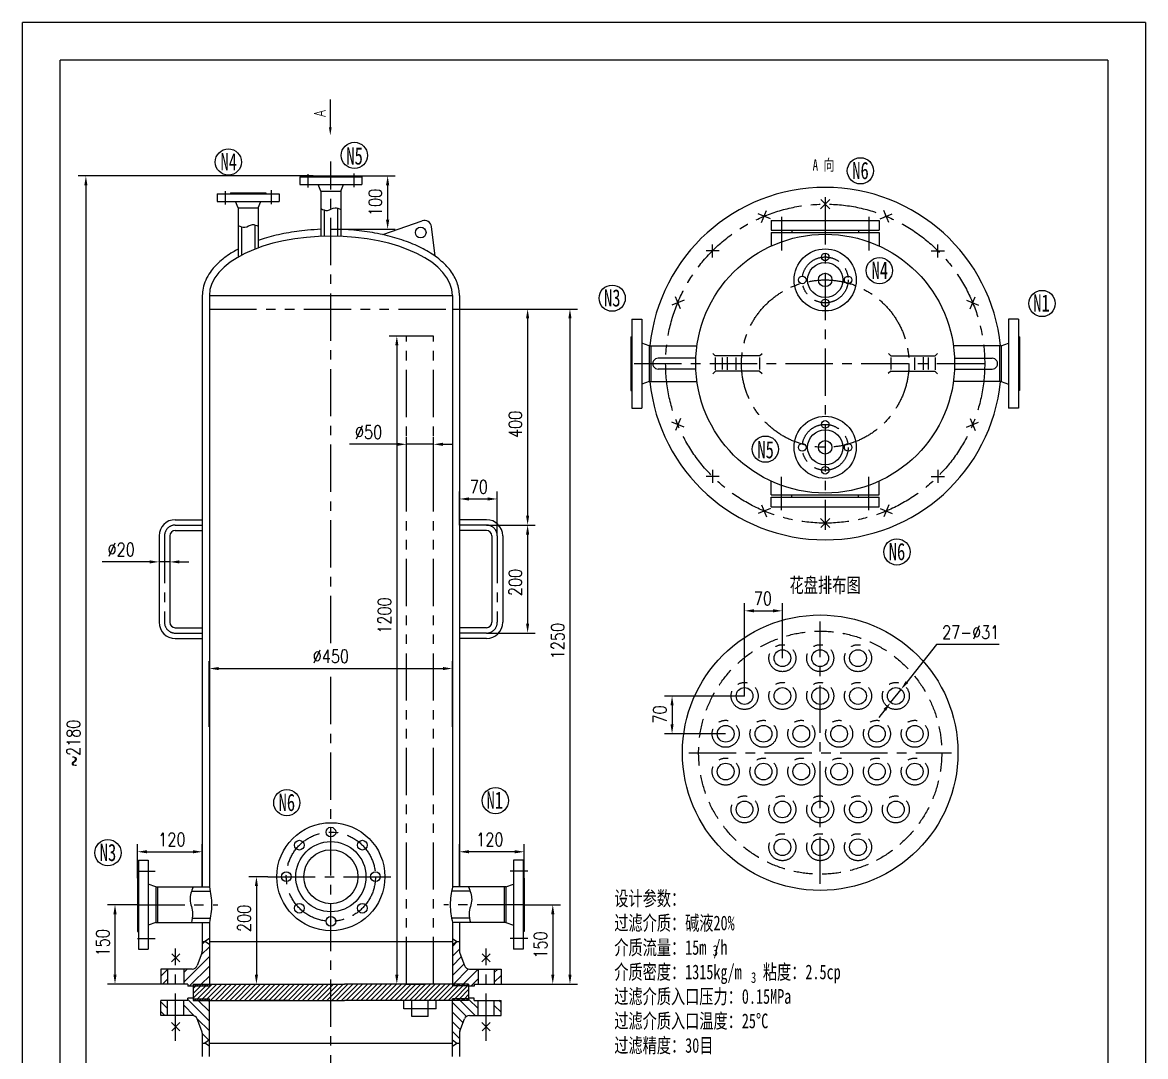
# Model space of a CAD drawing. Header units: millimetres. Extents: x -70 to 2009, y -70 to 2870.
# Drawn here: x -70 to 2009, y 955 to 2870 of the extents above; entities that cross this region are included whole.
import ezdxf

# ---------------------------------------------------------------- set-up
doc = ezdxf.new("R2010")
doc.units = ezdxf.units.MM
doc.header["$LTSCALE"] = 70
for name, pattern in [('CENTER', [2, 1.25, -0.25, 0.25, -0.25]), ('DASHED', [0.75, 0.5, -0.25]), ('PHANTOM', [2.5, 1.25, -0.25, 0.25, -0.25, 0.25, -0.25])]:
    doc.linetypes.add(name, pattern=pattern)
for name, color, linetype in [('1轮廓实线层', 7, 'Continuous'), ('2细线层', 4, 'Continuous'), ('3中心线层', 1, 'CENTER'), ('4虚线层', 6, 'DASHED'), ('5剖面线层', 2, 'Continuous'), ('6文字层', 3, 'Continuous'), ('7标注层', 4, 'Continuous'), ('9双点划线层', 6, 'PHANTOM'), ('图框层', 7, 'Continuous')]:
    doc.layers.add(name, color=color, linetype=linetype)
doc.styles.get("Standard").update_dxf_attribs({"font": 'isocp.shx', "width": 0.707, "bigfont": 'hztxt.shx'})
doc.styles.add('TH_GBDIM', font='romans.shx', dxfattribs={"width": 0.8, "bigfont": 'gbcbig.shx'})
doc.dimstyles.new('TH_GBDIM', dxfattribs={"dimscale": 7, "dimtxt": 3.5, "dimasz": 2.5, "dimexe": 2, "dimexo": 0, "dimgap": 1.5, "dimtad": 1, "dimdec": 1, "dimzin": 0, "dimdsep": 46, "dimtxsty": 'TH_GBDIM', "dimcen": 2.5, "dimclrd": 130, "dimclre": 130, "dimclrt": 3, "dimadec": 0, "dimazin": 0, "dimtfac": 0.714286, "dimtdec": 1, "dimtmove": 0, "dimatfit": 3, "dimfxl": 0, "dimtzin": 0, "dimlwd": -1, "dimlwe": -1, "dimarcsym": 0})

# ---------------------------------------------------------------- blocks, each defined once
blk = doc.blocks.new('*D58')
at = {"layer": '7标注层', "color": 130}
for p, q in [((738.9, 1269.4), (738.9, 1348.5)), ((841.4, 1334.5), (756.4, 1334.5)), ((858.9, 1285.9), (858.9, 1348.5))]:
    blk.add_line(p, q, dxfattribs=at)
for points in [[(756.4, 1337.4), (756.4, 1331.6), (738.9, 1334.5)], [(841.4, 1337.4), (841.4, 1331.6), (858.9, 1334.5)]]:
    blk.add_solid(points, dxfattribs=at)
at = {"layer": 'Defpoints', "color": 0}
for p in [(738.9, 1334.5), (738.9, 1269.4), (858.9, 1285.9)]:
    blk.add_point(p, dxfattribs=at)
at = {"layer": '7标注层', "color": 3, "insert": (795.2, 1357.2), "char_height": 24.5, "attachment_point": 5, "style": 'TH_GBDIM'}
blk.add_mtext('120{}{}', dxfattribs=at)
blk = doc.blocks.new('*D59')
at = {"layer": '7标注层', "color": 130}
for p, q in [((142.9, 1285.9), (142.9, 1348.5)), ((160.4, 1334.5), (245.4, 1334.5)), ((262.9, 1269.4), (262.9, 1348.5))]:
    blk.add_line(p, q, dxfattribs=at)
for points in [[(160.4, 1337.4), (160.4, 1331.6), (142.9, 1334.5)], [(245.4, 1337.4), (245.4, 1331.6), (262.9, 1334.5)]]:
    blk.add_solid(points, dxfattribs=at)
at = {"layer": 'Defpoints', "color": 0}
for p in [(262.9, 1334.5), (142.9, 1285.9), (262.9, 1269.4)]:
    blk.add_point(p, dxfattribs=at)
at = {"layer": '7标注层', "color": 3, "insert": (206.6, 1357.2), "char_height": 24.5, "attachment_point": 5, "style": 'TH_GBDIM'}
blk.add_mtext('120{}{}', dxfattribs=at)
blk = doc.blocks.new('*D62')
at = {"layer": '7标注层', "color": 130}
for p, q in [((384.5, 1288.4), (349.1, 1288.4)), ((363.1, 1270.9), (363.1, 1106.9)), ((310.3, 1089.4), (377.1, 1089.4))]:
    blk.add_line(p, q, dxfattribs=at)
for points in [[(360.2, 1270.9), (366, 1270.9), (363.1, 1288.4)], [(360.2, 1106.9), (366, 1106.9), (363.1, 1089.4)]]:
    blk.add_solid(points, dxfattribs=at)
at = {"layer": 'Defpoints', "color": 0}
for p in [(384.5, 1288.4), (310.3, 1089.4), (363.1, 1089.4)]:
    blk.add_point(p, dxfattribs=at)
at = {"layer": '7标注层', "color": 3, "insert": (340.4, 1211.1), "char_height": 24.5, "attachment_point": 5, "rotation": 90, "style": 'TH_GBDIM'}
blk.add_mtext('200{}{}', dxfattribs=at)
blk = doc.blocks.new('*D63')
at = {"layer": '7标注层', "color": 130}
for p, q in [((858.9, 1236.4), (925.7, 1236.4)), ((911.7, 1218.9), (911.7, 1106.9)), ((815.9, 1089.4), (925.7, 1089.4))]:
    blk.add_line(p, q, dxfattribs=at)
for points in [[(908.8, 1218.9), (914.6, 1218.9), (911.7, 1236.4)], [(908.8, 1106.9), (914.6, 1106.9), (911.7, 1089.4)]]:
    blk.add_solid(points, dxfattribs=at)
at = {"layer": 'Defpoints', "color": 0}
for p in [(858.9, 1236.4), (815.9, 1089.4), (911.7, 1089.4)]:
    blk.add_point(p, dxfattribs=at)
at = {"layer": '7标注层', "color": 3, "insert": (888.9, 1161.9), "char_height": 24.5, "attachment_point": 5, "rotation": 90, "style": 'TH_GBDIM'}
blk.add_mtext('150{}{}', dxfattribs=at)
blk = doc.blocks.new('*D64')
at = {"layer": '7标注层', "color": 130}
for p, q in [((142.9, 1236.4), (87.3, 1236.4)), ((101.3, 1218.9), (101.3, 1106.9)), ((185.9, 1089.4), (87.3, 1089.4))]:
    blk.add_line(p, q, dxfattribs=at)
for points in [[(98.4, 1218.9), (104.2, 1218.9), (101.3, 1236.4)], [(98.4, 1106.9), (104.2, 1106.9), (101.3, 1089.4)]]:
    blk.add_solid(points, dxfattribs=at)
at = {"layer": 'Defpoints', "color": 0}
for p in [(142.9, 1236.4), (101.3, 1089.4), (185.9, 1089.4)]:
    blk.add_point(p, dxfattribs=at)
at = {"layer": '7标注层', "color": 3, "insert": (78.6, 1166), "char_height": 24.5, "attachment_point": 5, "rotation": 90, "style": 'TH_GBDIM'}
blk.add_mtext('150{}{}', dxfattribs=at)
blk = doc.blocks.new('*D66')
at = {"layer": '7标注层', "color": 130}
for p, q in [((1266.7, 1622.9), (1118.5, 1622.9)), ((1132.5, 1605.4), (1132.5, 1570.4)), ((1231.7, 1552.9), (1118.5, 1552.9))]:
    blk.add_line(p, q, dxfattribs=at)
for points in [[(1129.6, 1605.4), (1135.4, 1605.4), (1132.5, 1622.9)], [(1129.6, 1570.4), (1135.4, 1570.4), (1132.5, 1552.9)]]:
    blk.add_solid(points, dxfattribs=at)
at = {"layer": 'Defpoints', "color": 0}
for p in [(1266.7, 1622.9), (1132.5, 1552.9), (1231.7, 1552.9)]:
    blk.add_point(p, dxfattribs=at)
at = {"layer": '7标注层', "color": 3, "insert": (1109.7, 1588.7), "char_height": 24.5, "attachment_point": 5, "rotation": 90, "style": 'TH_GBDIM'}
blk.add_mtext('70{}{}', dxfattribs=at)
blk = doc.blocks.new('*D67')
at = {"layer": '7标注层', "color": 130}
for p, q in [((1266.7, 1622.9), (1266.7, 1794.6)), ((1336.7, 1692.9), (1336.7, 1794.6)), ((1284.2, 1780.6), (1319.2, 1780.6))]:
    blk.add_line(p, q, dxfattribs=at)
for points in [[(1284.2, 1783.6), (1284.2, 1777.7), (1266.7, 1780.6)], [(1319.2, 1783.6), (1319.2, 1777.7), (1336.7, 1780.6)]]:
    blk.add_solid(points, dxfattribs=at)
at = {"layer": 'Defpoints', "color": 0}
for p in [(1336.7, 1780.6), (1336.7, 1692.9), (1266.7, 1622.9)]:
    blk.add_point(p, dxfattribs=at)
at = {"layer": '7标注层', "color": 3, "insert": (1300.7, 1803.4), "char_height": 24.5, "attachment_point": 5, "style": 'TH_GBDIM'}
blk.add_mtext('70{}{}', dxfattribs=at)
blk = doc.blocks.new('*D70')
at = {"layer": '7标注层', "color": 130}
for p, q in [((533.4, 2585.9), (620, 2585.9)), ((606, 2568.4), (606, 2504.9)), ((500.9, 2487.4), (620, 2487.4))]:
    blk.add_line(p, q, dxfattribs=at)
for points in [[(603, 2568.4), (608.9, 2568.4), (606, 2585.9)], [(603, 2504.9), (608.9, 2504.9), (606, 2487.4)]]:
    blk.add_solid(points, dxfattribs=at)
at = {"layer": 'Defpoints', "color": 0}
for p in [(533.4, 2585.9), (500.9, 2487.4), (606, 2487.4)]:
    blk.add_point(p, dxfattribs=at)
at = {"layer": '7标注层', "color": 3, "insert": (583.2, 2536.8), "char_height": 24.5, "attachment_point": 5, "rotation": 90, "style": 'TH_GBDIM'}
blk.add_mtext('100{}{}', dxfattribs=at)
blk = doc.blocks.new('*D71')
at = {"layer": '7标注层', "color": 130}
for p, q in [((275.9, 1565.9), (275.9, 1687.7)), ((725.9, 1565.9), (725.9, 1687.7)), ((293.4, 1673.7), (708.4, 1673.7))]:
    blk.add_line(p, q, dxfattribs=at)
for points in [[(293.4, 1676.6), (293.4, 1670.8), (275.9, 1673.7)], [(708.4, 1676.6), (708.4, 1670.8), (725.9, 1673.7)]]:
    blk.add_solid(points, dxfattribs=at)
at = {"layer": 'Defpoints', "color": 0}
for p in [(725.9, 1673.7), (275.9, 1565.9), (725.9, 1565.9)]:
    blk.add_point(p, dxfattribs=at)
at = {"layer": '7标注层', "color": 3, "insert": (500.9, 1696.4), "char_height": 24.5, "attachment_point": 5, "style": 'TH_GBDIM'}
blk.add_mtext('%%c450{}{}', dxfattribs=at)
blk = doc.blocks.new('*D74')
at = {"layer": '7标注层', "color": 130}
for p, q in [((725.9, 2339.4), (957.5, 2339.4)), ((943.5, 2321.9), (943.5, 1106.9)), ((815.9, 1089.4), (957.5, 1089.4))]:
    blk.add_line(p, q, dxfattribs=at)
for points in [[(940.6, 2321.9), (946.4, 2321.9), (943.5, 2339.4)], [(940.6, 1106.9), (946.4, 1106.9), (943.5, 1089.4)]]:
    blk.add_solid(points, dxfattribs=at)
at = {"layer": 'Defpoints', "color": 0}
for p in [(725.9, 2339.4), (815.9, 1089.4), (943.5, 1089.4)]:
    blk.add_point(p, dxfattribs=at)
at = {"layer": '7标注层', "color": 3, "insert": (920.8, 1724.6), "char_height": 24.5, "attachment_point": 5, "rotation": 90, "style": 'TH_GBDIM'}
blk.add_mtext('1250{}{}', dxfattribs=at)
blk = doc.blocks.new('*D75')
at = {"layer": '7标注层', "color": 130}
for p, q in [((725.9, 2339.4), (879.1, 2339.4)), ((865.1, 2321.9), (865.1, 1956.9)), ((788.9, 1939.4), (879.1, 1939.4))]:
    blk.add_line(p, q, dxfattribs=at)
for points in [[(862.2, 2321.9), (868, 2321.9), (865.1, 2339.4)], [(862.2, 1956.9), (868, 1956.9), (865.1, 1939.4)]]:
    blk.add_solid(points, dxfattribs=at)
at = {"layer": 'Defpoints', "color": 0}
for p in [(725.9, 2339.4), (788.9, 1939.4), (865.1, 1939.4)]:
    blk.add_point(p, dxfattribs=at)
at = {"layer": '7标注层', "color": 3, "insert": (842.4, 2125.8), "char_height": 24.5, "attachment_point": 5, "rotation": 90, "style": 'TH_GBDIM'}
blk.add_mtext('400{}{}', dxfattribs=at)
blk = doc.blocks.new('*D76')
at = {"layer": '7标注层', "color": 130}
for p, q in [((788.9, 1939.4), (879.1, 1939.4)), ((865.1, 1921.9), (865.1, 1756.9)), ((788.9, 1739.4), (879.1, 1739.4))]:
    blk.add_line(p, q, dxfattribs=at)
for points in [[(862.2, 1921.9), (868, 1921.9), (865.1, 1939.4)], [(862.2, 1756.9), (868, 1756.9), (865.1, 1739.4)]]:
    blk.add_solid(points, dxfattribs=at)
at = {"layer": 'Defpoints', "color": 0}
for p in [(788.9, 1939.4), (788.9, 1739.4), (865.1, 1739.4)]:
    blk.add_point(p, dxfattribs=at)
at = {"layer": '7标注层', "color": 3, "insert": (842.4, 1833.1), "char_height": 24.5, "attachment_point": 5, "rotation": 90, "style": 'TH_GBDIM'}
blk.add_mtext('200{}{}', dxfattribs=at)
blk = doc.blocks.new('*D77')
at = {"layer": '7标注层', "color": 130}
for p, q in [((738.9, 1939.4), (738.9, 2001.7)), ((808.9, 1919.4), (808.9, 2001.7)), ((756.4, 1987.7), (791.4, 1987.7))]:
    blk.add_line(p, q, dxfattribs=at)
for points in [[(756.4, 1990.6), (756.4, 1984.8), (738.9, 1987.7)], [(791.4, 1990.6), (791.4, 1984.8), (808.9, 1987.7)]]:
    blk.add_solid(points, dxfattribs=at)
at = {"layer": 'Defpoints', "color": 0}
for p in [(808.9, 1987.7), (738.9, 1939.4), (808.9, 1919.4)]:
    blk.add_point(p, dxfattribs=at)
at = {"layer": '7标注层', "color": 3, "insert": (774.8, 2010.4), "char_height": 24.5, "attachment_point": 5, "style": 'TH_GBDIM'}
blk.add_mtext('70{}{}', dxfattribs=at)
blk = doc.blocks.new('*D78')
at = {"layer": '7标注层', "color": 130}
for p, q in [((165.4, 1871.2), (77.5, 1871.2)), ((182.9, 1883.2), (182.9, 1857.2)), ((202.9, 1871.2), (182.9, 1871.2)), ((202.9, 1883.2), (202.9, 1857.2)), ((220.4, 1871.2), (237.9, 1871.2))]:
    blk.add_line(p, q, dxfattribs=at)
for points in [[(165.4, 1874.1), (165.4, 1868.3), (182.9, 1871.2)], [(220.4, 1874.1), (220.4, 1868.3), (202.9, 1871.2)]]:
    blk.add_solid(points, dxfattribs=at)
at = {"layer": 'Defpoints', "color": 0}
for p in [(182.9, 1883.2), (202.9, 1883.2), (202.9, 1871.2)]:
    blk.add_point(p, dxfattribs=at)
at = {"layer": '7标注层', "color": 3, "insert": (112.7, 1894), "char_height": 24.5, "attachment_point": 5, "style": 'TH_GBDIM'}
blk.add_mtext('%%c20{}{}', dxfattribs=at)
blk = doc.blocks.new('*D79')
at = {"layer": '7标注层', "color": 130}
for p, q in [((468.4, 2585.9), (33.4, 2585.9)), ((47.4, 2568.4), (47.4, 439.9)), ((215.9, 422.4), (33.4, 422.4))]:
    blk.add_line(p, q, dxfattribs=at)
for points in [[(44.5, 2568.4), (50.3, 2568.4), (47.4, 2585.9)], [(44.5, 439.9), (50.3, 439.9), (47.4, 422.4)]]:
    blk.add_solid(points, dxfattribs=at)
at = {"layer": 'Defpoints', "color": 0}
for p in [(468.4, 2585.9), (47.4, 422.4), (215.9, 422.4)]:
    blk.add_point(p, dxfattribs=at)
at = {"layer": '7标注层', "color": 3, "insert": (24.6, 1535.4), "char_height": 24.5, "attachment_point": 5, "rotation": 90, "style": 'TH_GBDIM'}
blk.add_mtext('~2180{}{}', dxfattribs=at)
blk = doc.blocks.new('*D80')
at = {"layer": '7标注层', "color": 130}
for p, q in [((640.9, 2289.4), (609, 2289.4)), ((623, 2271.9), (623, 1106.9)), ((640.9, 1089.4), (609, 1089.4))]:
    blk.add_line(p, q, dxfattribs=at)
for points in [[(620.1, 2271.9), (625.9, 2271.9), (623, 2289.4)], [(620.1, 1106.9), (625.9, 1106.9), (623, 1089.4)]]:
    blk.add_solid(points, dxfattribs=at)
at = {"layer": 'Defpoints', "color": 0}
for p in [(640.9, 2289.4), (623, 1089.4), (640.9, 1089.4)]:
    blk.add_point(p, dxfattribs=at)
at = {"layer": '7标注层', "color": 3, "insert": (600.2, 1771.9), "char_height": 24.5, "attachment_point": 5, "rotation": 90, "style": 'TH_GBDIM'}
blk.add_mtext('1200{}{}', dxfattribs=at)
blk = doc.blocks.new('*D81')
at = {"layer": '7标注层', "color": 130}
for p, q in [((640.9, 2038.3), (640.9, 2102.9)), ((690.9, 2038.3), (690.9, 2102.9)), ((623.4, 2088.9), (535.5, 2088.9)), ((690.9, 2088.9), (640.9, 2088.9)), ((708.4, 2088.9), (725.9, 2088.9))]:
    blk.add_line(p, q, dxfattribs=at)
for points in [[(623.4, 2091.8), (623.4, 2086), (640.9, 2088.9)], [(708.4, 2091.8), (708.4, 2086), (690.9, 2088.9)]]:
    blk.add_solid(points, dxfattribs=at)
at = {"layer": 'Defpoints', "color": 0}
for p in [(690.9, 2088.9), (640.9, 2038.3), (690.9, 2038.3)]:
    blk.add_point(p, dxfattribs=at)
at = {"layer": '7标注层', "color": 3, "insert": (570.7, 2111.6), "char_height": 24.5, "attachment_point": 5, "style": 'TH_GBDIM'}
blk.add_mtext('%%c50{}{}', dxfattribs=at)
blk = doc.blocks.new('*D82')
at = {"layer": '7标注层', "color": 130}
for p, q in [((1622.2, 1718.2), (1567.2, 1648.8)), ((1738.1, 1718.2), (1622.2, 1718.2)), ((1537.1, 1610.8), (1556.4, 1635.1)), ((1526.2, 1597.1), (1515.4, 1583.4))]:
    blk.add_line(p, q, dxfattribs=at)
for points in [[(1564.9, 1650.6), (1569.5, 1647), (1556.4, 1635.1)], [(1524, 1598.9), (1528.5, 1595.3), (1537.1, 1610.8)]]:
    blk.add_solid(points, dxfattribs=at)
at = {"layer": 'Defpoints', "color": 0}
for p in [(1556.4, 1635.1), (1537.1, 1610.8)]:
    blk.add_point(p, dxfattribs=at)
at = {"layer": '7标注层', "color": 3, "insert": (1685.4, 1740.9), "char_height": 24.5, "attachment_point": 5, "style": 'TH_GBDIM'}
blk.add_mtext('27-%%c31{}{}', dxfattribs=at)

msp = doc.modelspace()

# ---------------------------------------------------------------- hatches: boundary and pattern name
at = {"layer": '5剖面线层'}
h = msp.add_hatch(dxfattribs=at)
h.set_pattern_fill('ANSI31', color=256, scale=4, style=0)
h.set_pattern_definition([(45, (2865.286, 155.561), (-8.980256, 8.980256), [])])
h.paths.add_polyline_path([(275.94, 1162.52), (267.54, 1168.36), (262.94, 1168.36), (262.94, 1150.2, -0.0912467), (262.28, 1146.64), (253.58, 1123.8, -0.3112047), (244.23, 1117.36), (228.44, 1117.36), (228.44, 1089.36), (235.94, 1089.36), (235.94, 1085.36), (245.94, 1085.36), (245.94, 1089.36), (275.94, 1089.36)])
h.paths.add_polyline_path([(198.44, 1117.36), (185.94, 1117.36), (185.94, 1089.36), (198.44, 1089.36)])
h.paths.add_polyline_path([(773.44, 1117.36), (757.64, 1117.36, -0.3112047), (748.29, 1123.8), (739.59, 1146.64, -0.0912467), (738.94, 1150.2), (738.94, 1168.36), (734.33, 1168.36), (725.94, 1162.52), (725.94, 1089.36), (755.94, 1089.36), (755.94, 1085.36), (765.94, 1085.36), (765.94, 1089.36), (773.44, 1089.36)])
h.paths.add_polyline_path([(815.94, 1117.36), (803.44, 1117.36), (803.44, 1089.36), (815.94, 1089.36)])
h = msp.add_hatch(dxfattribs=at)
h.set_pattern_fill('ANSI37', color=256, scale=2, angle=90, style=0)
h.set_pattern_definition([(135, (2865.2855, 155.561), (-4.490128, -4.490128), []), (225, (2865.2855, 155.561), (4.490128, -4.490128), [])])
h.paths.add_polyline_path([(275.94, 1089.36), (245.94, 1089.36), (245.94, 1086.36), (275.94, 1086.36)])
h.paths.add_polyline_path([(275.94, 1062.36), (245.94, 1062.36), (245.94, 1059.36), (275.94, 1059.36)])
h.paths.add_polyline_path([(755.94, 1089.36), (725.94, 1089.36), (725.94, 1086.36), (755.94, 1086.36)])
h.paths.add_polyline_path([(755.94, 1062.36), (725.94, 1062.36), (725.94, 1059.36), (755.94, 1059.36)])
h = msp.add_hatch(dxfattribs=at)
h.set_pattern_fill('ANSI31', color=256, scale=2, angle=7e-14, style=0)
h.paths.add_polyline_path([(500.94, 1089.36), (275.94, 1089.36), (275.94, 1086.36), (245.94, 1086.36), (245.94, 1062.36), (275.94, 1062.36), (275.94, 1059.36), (290.94, 1059.36), (470.94, 1059.36), (500.94, 1059.36)])
h.paths.add_polyline_path([(755.94, 1086.36), (725.94, 1086.36), (725.94, 1089.36), (525.94, 1089.36), (500.94, 1089.36), (500.94, 1059.36), (525.94, 1059.36), (660.94, 1059.36), (725.94, 1059.36), (725.94, 1062.36), (755.94, 1062.36)])
h = msp.add_hatch(dxfattribs=at)
h.set_pattern_fill('ANSI31', color=256, scale=4, angle=90, style=0)
h.set_pattern_definition([(135, (2865.286, 155.561), (-8.980256, -8.980256), [])])
h.paths.add_polyline_path([(275.94, 1059.36), (245.94, 1059.36), (245.94, 1063.36), (235.94, 1063.36), (235.94, 1059.36), (228.44, 1059.36), (228.44, 1031.36), (244.23, 1031.36, -0.3112047), (253.58, 1024.92), (262.28, 1002.08, -0.0912467), (262.94, 998.52), (262.94, 980.36), (267.54, 980.36), (275.94, 986.19)])
h.paths.add_polyline_path([(198.44, 1059.36), (185.94, 1059.36), (185.94, 1031.36), (198.44, 1031.36)])
h.paths.add_polyline_path([(773.44, 1059.36), (765.94, 1059.36), (765.94, 1063.36), (755.94, 1063.36), (755.94, 1059.36), (725.94, 1059.36), (725.94, 986.19), (734.33, 980.36), (738.94, 980.36), (738.94, 998.52, -0.0912467), (739.59, 1002.08), (748.29, 1024.92, -0.3112047), (757.64, 1031.36), (773.44, 1031.36)])
h.paths.add_polyline_path([(815.94, 1059.36), (803.44, 1059.36), (803.44, 1031.36), (815.94, 1031.36)])

# ---------------------------------------------------------------- linework, layer by layer
for p, q in [((443.44, 2583.91), (558.44, 2583.91)), ((443.44, 2569.91), (558.44, 2569.91)), ((290.31, 2552.62), (405.31, 2552.62)), ((290.31, 2538.62), (405.31, 2538.62)), ((262.94, 2364.36), (262.94, 1269.36)), ((275.94, 2364.36), (275.94, 1269.36)), ((725.94, 2364.36), (725.94, 1269.36)), ((738.94, 2364.36), (738.94, 1269.36)), ((1058.35, 2320.82), (1058.35, 2287.82)), ((1076.35, 2320.82), (1076.35, 2155.82)), ((1755.6, 2320.82), (1755.6, 2155.82)), ((1773.6, 2320.82), (1773.6, 2287.82)), ((1056.35, 2287.82), (1056.35, 2188.82)), ((1058.35, 2287.82), (1058.35, 2188.82)), ((1773.6, 2287.82), (1773.6, 2188.82)), ((1775.6, 2287.82), (1775.6, 2188.82)), ((1090.35, 2271.32), (1076.35, 2276.32)), ((1090.35, 2271.32), (1090.35, 2205.32)), ((1093.35, 2271.32), (1093.35, 2205.32)), ((1738.6, 2271.32), (1738.6, 2205.32)), ((1741.6, 2271.32), (1755.6, 2276.32)), ((1741.6, 2271.32), (1741.6, 2205.32)), ((1090.35, 2205.32), (1076.35, 2200.32)), ((1741.6, 2205.32), (1755.6, 2200.32)), ((1058.35, 2188.82), (1058.35, 2155.82)), ((1773.6, 2188.82), (1773.6, 2155.82)), ((212.94, 1949.36), (262.94, 1949.36)), ((788.94, 1949.36), (738.94, 1949.36)), ((182.94, 1919.36), (182.94, 1759.36)), ((202.94, 1919.36), (202.94, 1759.36)), ((212.94, 1929.36), (262.94, 1929.36)), ((788.94, 1929.36), (738.94, 1929.36)), ((798.94, 1919.36), (798.94, 1759.36)), ((818.94, 1919.36), (818.94, 1759.36)), ((212.94, 1749.36), (262.94, 1749.36)), ((788.94, 1749.36), (738.94, 1749.36)), ((212.94, 1729.36), (262.94, 1729.36)), ((788.94, 1729.36), (738.94, 1729.36)), ((144.94, 1318.86), (144.94, 1285.86)), ((162.94, 1318.86), (162.94, 1153.86)), ((838.94, 1318.86), (838.94, 1153.86)), ((856.94, 1318.86), (856.94, 1285.86)), ((142.94, 1285.86), (142.94, 1186.86)), ((144.94, 1285.86), (144.94, 1186.86)), ((176.94, 1269.36), (162.94, 1274.36)), ((176.94, 1269.36), (176.94, 1203.36)), ((179.94, 1269.36), (179.94, 1203.36)), ((821.94, 1269.36), (821.94, 1203.36)), ((824.94, 1269.36), (838.94, 1274.36)), ((824.94, 1269.36), (824.94, 1203.36)), ((856.94, 1285.86), (856.94, 1186.86)), ((858.94, 1285.86), (858.94, 1186.86)), ((144.94, 1186.86), (144.94, 1153.86)), ((176.94, 1203.36), (162.94, 1198.36)), ((262.94, 1203.36), (262.94, 1150.2)), ((275.94, 1203.36), (275.94, 1086.36)), ((725.94, 1203.36), (725.94, 1086.36)), ((738.94, 1203.36), (738.94, 1150.2)), ((824.94, 1203.36), (838.94, 1198.36)), ((856.94, 1186.86), (856.94, 1153.86)), ((262.94, 1168.36), (267.54, 1168.36)), ((275.94, 1174.19), (267.54, 1168.36)), ((275.94, 1162.52), (267.54, 1168.36)), ((275.94, 1168.36), (725.94, 1168.36)), ((725.94, 1174.19), (734.33, 1168.36)), ((725.94, 1162.52), (734.33, 1168.36)), ((734.33, 1168.36), (738.94, 1168.36)), ((262.28, 1146.64), (253.58, 1123.8)), ((739.59, 1146.64), (748.29, 1123.8)), ((244.23, 1117.36), (185.94, 1117.36)), ((185.94, 1117.36), (185.94, 1089.36)), ((198.44, 1117.36), (198.44, 1089.36)), ((228.44, 1117.36), (228.44, 1089.36)), ((757.64, 1117.36), (815.94, 1117.36)), ((773.44, 1117.36), (773.44, 1089.36)), ((803.44, 1117.36), (803.44, 1089.36)), ((815.94, 1117.36), (815.94, 1089.36)), ((235.94, 1089.36), (185.94, 1089.36)), ((235.94, 1089.36), (235.94, 1085.36)), ((245.94, 1085.36), (235.94, 1085.36)), ((245.94, 1089.36), (525.94, 1089.36)), ((245.94, 1089.36), (245.94, 1059.36)), ((245.94, 1086.36), (275.94, 1086.36)), ((755.94, 1089.36), (525.94, 1089.36)), ((755.94, 1086.36), (725.94, 1086.36)), ((755.94, 1089.36), (755.94, 1059.36)), ((765.94, 1085.36), (755.94, 1085.36)), ((765.94, 1089.36), (765.94, 1085.36)), ((765.94, 1089.36), (815.94, 1089.36)), ((235.94, 1059.36), (235.94, 1063.36)), ((245.94, 1063.36), (235.94, 1063.36)), ((245.94, 1062.36), (275.94, 1062.36)), ((275.94, 955.36), (275.94, 1062.36)), ((755.94, 1062.36), (725.94, 1062.36)), ((755.94, 1062.36), (725.94, 1062.36)), ((725.94, 955.36), (725.94, 1062.36)), ((765.94, 1063.36), (755.94, 1063.36)), ((765.94, 1059.36), (765.94, 1063.36)), ((185.94, 1031.36), (185.94, 1059.36)), ((235.94, 1059.36), (185.94, 1059.36)), ((198.44, 1031.36), (198.44, 1059.36)), ((228.44, 1031.36), (228.44, 1059.36)), ((245.94, 1059.36), (290.94, 1059.36)), ((245.94, 1059.36), (290.94, 1059.36)), ((275.94, 1059.36), (470.94, 1059.36)), ((420.94, 1059.36), (365.94, 1059.36)), ((420.94, 1059.36), (390.94, 1059.36)), ((390.94, 1059.36), (420.94, 1059.36)), ((470.94, 1059.36), (525.94, 1059.36)), ((470.94, 1059.36), (500.94, 1059.36)), ((660.94, 1059.36), (525.94, 1059.36)), ((660.94, 1059.36), (630.94, 1059.36)), ((755.94, 1059.36), (660.94, 1059.36)), ((755.94, 1059.36), (710.94, 1059.36)), ((765.94, 1059.36), (815.94, 1059.36)), ((773.44, 1031.36), (773.44, 1059.36)), ((803.44, 1031.36), (803.44, 1059.36)), ((815.94, 1031.36), (815.94, 1059.36)), ((244.23, 1031.36), (185.94, 1031.36)), ((262.28, 1002.08), (253.58, 1024.92)), ((739.59, 1002.08), (748.29, 1024.92)), ((757.64, 1031.36), (815.94, 1031.36)), ((262.94, 998.52), (262.94, 955.36)), ((738.94, 998.52), (738.94, 955.36)), ((262.94, 980.36), (267.54, 980.36)), ((275.94, 986.19), (267.54, 980.36)), ((275.94, 974.52), (267.54, 980.36)), ((275.94, 980.36), (725.94, 980.36)), ((725.94, 986.19), (734.33, 980.36)), ((725.94, 974.52), (734.33, 980.36)), ((734.33, 980.36), (738.94, 980.36))]:
    msp.add_line(p, q)
msp.add_circle((1415.98, 2238.32), 239.62)
for centre, radius, start, end in [((1415.98, 2238.32), 326.25, 5.80536, 174.19464), ((1415.98, 2238.32), 326.25, 185.80536, 354.19464), ((212.94, 1919.36), 30, 90, 180), ((788.94, 1919.36), 30, 0, 90), ((212.94, 1919.36), 10, 90, 180), ((788.94, 1919.36), 10, 0, 90), ((212.94, 1759.36), 30, 180, 270), ((212.94, 1759.36), 10, 180, 270), ((788.94, 1759.36), 10, 270, 0), ((788.94, 1759.36), 30, 270, 0), ((252.94, 1150.2), 10, 339.14554, 0), ((748.94, 1150.2), 10, 180, 200.85446), ((244.23, 1127.36), 10, 270, 339.14554), ((757.64, 1127.36), 10, 200.85446, 270), ((244.23, 1021.36), 10, 20.85446, 90), ((757.64, 1021.36), 10, 90, 159.14554), ((252.94, 998.52), 10, 0, 20.85446), ((748.94, 998.52), 10, 159.14554, 180), ((748.94, 998.52), 10, 159.14554, 180)]:
    msp.add_arc(centre, radius, start, end)
for points in [[(245.97, 1269.36), (240.29, 1246.12), (245.02, 1220.07), (242.65, 1203.36)], [(275.94, 1269.36), (280.06, 1236.36), (275.94, 1203.36)], [(725.94, 1269.36), (721.81, 1236.36), (725.94, 1203.36)], [(755.91, 1269.36), (761.59, 1246.12), (756.85, 1220.07), (759.22, 1203.36)]]:
    msp.add_spline(points, degree=3)
at = {"layer": '1轮廓实线层'}
for p, q in [((443.44, 2583.91), (443.44, 2569.91)), ((468.44, 2585.91), (468.44, 2583.91)), ((468.44, 2585.91), (533.44, 2585.91)), ((533.44, 2585.91), (533.44, 2583.91)), ((558.44, 2583.91), (558.44, 2569.91)), ((482.44, 2557.91), (477.44, 2569.91)), ((482.44, 2557.91), (519.44, 2557.91)), ((482.44, 2557.91), (482.44, 2473.99)), ((519.44, 2557.91), (524.44, 2569.91)), ((519.44, 2557.91), (519.44, 2473.99)), ((290.31, 2552.62), (290.31, 2538.62)), ((315.31, 2554.62), (380.31, 2554.62)), ((315.31, 2554.62), (315.31, 2552.62)), ((329.31, 2526.62), (324.31, 2538.62)), ((366.31, 2526.62), (371.31, 2538.62)), ((380.31, 2554.62), (380.31, 2552.62)), ((405.31, 2552.62), (405.31, 2538.62)), ((1407.19, 2524.85), (1424.28, 2541.94)), ((1424.76, 2524.85), (1407.67, 2541.94)), ((329.31, 2526.62), (329.31, 2435.49)), ((329.31, 2526.62), (366.31, 2526.62)), ((366.31, 2526.62), (366.31, 2452.49)), ((488.44, 2522.86), (488.44, 2474.19)), ((513.44, 2526.48), (513.44, 2474.19)), ((1314.45, 2506.4), (1292.11, 2515.65)), ((1298.21, 2499.67), (1307.46, 2522.01)), ((1517.51, 2506.4), (1539.84, 2515.65)), ((1533.74, 2499.67), (1524.49, 2522.01)), ((360.31, 2495.19), (360.31, 2450.23)), ((597.02, 2477.15), (669.93, 2502.63)), ((1315.98, 2503.3), (1515.98, 2503.3)), ((1315.98, 2503.3), (1315.98, 2485.42)), ((1515.98, 2503.3), (1515.98, 2485.42)), ((335.31, 2491.56), (335.31, 2438.81)), ((693.84, 2437.3), (687.08, 2491.97)), ((1315.98, 2485.42), (1515.98, 2485.42)), ((1315.98, 2481.02), (1515.98, 2481.02)), ((1315.98, 2481.02), (1315.98, 2456.08)), ((1354.52, 2485.42), (1354.52, 2481.02)), ((1477.44, 2485.42), (1477.44, 2481.02)), ((1515.98, 2481.02), (1515.98, 2456.08)), ((1207.16, 2434.71), (1207.16, 2458.89)), ((1624.8, 2434.71), (1624.8, 2458.89)), ((1219.59, 2447.14), (1195.41, 2447.14)), ((1612.37, 2447.14), (1636.54, 2447.14)), ((275.94, 2364.36), (725.94, 2364.36)), ((1154.63, 2356.09), (1132.29, 2346.84)), ((1147.9, 2339.85), (1138.65, 2362.18)), ((1677.33, 2356.09), (1699.66, 2346.84)), ((1684.06, 2339.85), (1693.31, 2362.18)), ((1058.35, 2320.82), (1076.35, 2320.82)), ((1773.6, 2320.82), (1755.6, 2320.82)), ((1056.35, 2287.82), (1058.35, 2287.82)), ((1775.6, 2287.82), (1773.6, 2287.82)), ((1090.35, 2271.32), (1178.93, 2271.32)), ((1741.6, 2271.32), (1653.03, 2271.32)), ((1176.59, 2248.32), (1107.04, 2248.32)), ((1212.15, 2252.79), (1207.77, 2257.07)), ((1294.57, 2252.79), (1212.15, 2252.79)), ((1212.15, 2249.59), (1212.15, 2226.91)), ((1225.16, 2249.91), (1225.16, 2227.22)), ((1234.39, 2250.13), (1234.39, 2227)), ((1250.39, 2249.91), (1250.39, 2227)), ((1294.57, 2252.79), (1299.04, 2257.31)), ((1294.57, 2249.35), (1294.57, 2227.63)), ((1537.38, 2252.79), (1532.92, 2257.31)), ((1537.38, 2252.79), (1619.8, 2252.79)), ((1537.38, 2249.35), (1537.38, 2227.63)), ((1581.57, 2249.91), (1581.57, 2227)), ((1597.57, 2250.13), (1597.57, 2227)), ((1606.8, 2249.91), (1606.8, 2227.22)), ((1619.8, 2252.79), (1624.19, 2257.07)), ((1619.8, 2249.59), (1619.8, 2226.91)), ((1655.37, 2248.32), (1724.91, 2248.32)), ((1176.59, 2228.32), (1107.04, 2228.32)), ((1655.37, 2228.32), (1724.91, 2228.32)), ((1090.35, 2205.32), (1178.93, 2205.32)), ((1212.22, 2223.85), (1207.85, 2219.55)), ((1294.57, 2224.23), (1212.15, 2224.23)), ((1294.64, 2224.23), (1299.12, 2219.73)), ((1537.32, 2224.23), (1532.84, 2219.73)), ((1537.38, 2224.23), (1619.8, 2224.23)), ((1619.74, 2223.85), (1624.11, 2219.55)), ((1741.6, 2205.32), (1653.03, 2205.32)), ((1056.35, 2188.82), (1058.35, 2188.82)), ((1775.6, 2188.82), (1773.6, 2188.82)), ((1058.35, 2155.82), (1076.35, 2155.82)), ((1773.6, 2155.82), (1755.6, 2155.82)), ((1154.63, 2120.55), (1132.29, 2129.8)), ((1147.9, 2136.79), (1138.65, 2114.46)), ((1677.33, 2120.55), (1699.66, 2129.8)), ((1684.06, 2136.79), (1693.31, 2114.46)), ((1207.16, 2041.93), (1207.16, 2017.76)), ((1624.8, 2041.93), (1624.8, 2017.76)), ((1219.59, 2029.5), (1195.41, 2029.5)), ((1315.98, 1995.63), (1315.98, 2020.56)), ((1515.98, 1995.63), (1515.98, 2020.56)), ((1612.37, 2029.5), (1636.54, 2029.5)), ((1298.21, 1976.97), (1307.46, 1954.63)), ((1315.98, 1995.63), (1515.98, 1995.63)), ((1315.98, 1991.22), (1515.98, 1991.22)), ((1315.98, 1973.34), (1315.98, 1991.22)), ((1354.52, 1991.22), (1354.52, 1995.63)), ((1477.44, 1991.22), (1477.44, 1995.63)), ((1515.98, 1973.34), (1515.98, 1991.22)), ((1533.74, 1976.97), (1524.49, 1954.63)), ((1314.45, 1970.24), (1292.11, 1960.99)), ((1315.98, 1973.34), (1515.98, 1973.34)), ((1517.51, 1970.24), (1539.84, 1960.99)), ((1407.19, 1951.79), (1424.28, 1934.7)), ((1424.76, 1951.79), (1407.67, 1934.7)), ((144.94, 1318.86), (162.94, 1318.86)), ((856.94, 1318.86), (838.94, 1318.86)), ((142.94, 1285.86), (144.94, 1285.86)), ((176.94, 1269.36), (275.94, 1269.36)), ((824.94, 1269.36), (725.94, 1269.36)), ((858.94, 1285.86), (856.94, 1285.86)), ((243.04, 1261.36), (277.41, 1261.36)), ((758.83, 1261.36), (724.46, 1261.36)), ((244.35, 1211.36), (277.41, 1211.36)), ((757.52, 1211.36), (724.46, 1211.36)), ((142.94, 1186.86), (144.94, 1186.86)), ((176.94, 1203.36), (275.94, 1203.36)), ((824.94, 1203.36), (725.94, 1203.36)), ((858.94, 1186.86), (856.94, 1186.86)), ((144.94, 1153.86), (162.94, 1153.86)), ((205.84, 1130.57), (221.03, 1145.77)), ((221.46, 1130.57), (206.27, 1145.77)), ((780.41, 1130.57), (795.61, 1145.77)), ((796.03, 1130.57), (780.84, 1145.77)), ((856.94, 1153.86), (838.94, 1153.86)), ((205.84, 1018.14), (221.03, 1002.95)), ((221.46, 1018.14), (206.27, 1002.95)), ((780.41, 1018.14), (795.61, 1002.95)), ((796.03, 1018.14), (780.84, 1002.95))]:
    msp.add_line(p, q, dxfattribs=at)
for centre, radius in [((544.4, 2623.79), 24.3), ((311.13, 2611.57), 24.3), ((1481.23, 2595.32), 24.3), ((667.22, 2480.95), 9.89), ((1415.98, 2393.32), 57.5), ((1415.98, 2435.82), 7), ((1516.31, 2410.51), 24.3), ((1415.98, 2393.32), 32.5), ((1373.48, 2393.32), 7), ((1415.98, 2393.32), 12.5), ((1458.48, 2393.32), 7), ((1021.71, 2359.44), 24.3), ((1817.44, 2349.63), 24.3), ((1415.98, 2350.82), 7), ((1415.98, 2083.32), 57.5), ((1415.98, 2125.82), 7), ((1305.26, 2079.91), 24.3), ((1415.98, 2083.32), 32.5), ((1373.48, 2083.32), 7), ((1415.98, 2083.32), 12.5), ((1458.48, 2083.32), 7), ((1415.98, 2040.82), 7), ((1548.77, 1889.71), 24.3), ((1406.74, 1517.94), 255), ((1336.74, 1692.94), 15.5), ((1406.74, 1692.94), 15.5), ((1476.74, 1692.94), 15.5), ((1266.74, 1622.94), 15.5), ((1336.74, 1622.94), 15.5), ((1406.74, 1622.94), 15.5), ((1476.74, 1622.94), 15.5), ((1546.74, 1622.94), 15.5), ((1231.74, 1552.94), 15.5), ((1301.74, 1552.94), 15.5), ((1371.74, 1552.94), 15.5), ((1441.74, 1552.94), 15.5), ((1511.74, 1552.94), 15.5), ((1581.74, 1552.94), 15.5), ((1231.74, 1482.94), 15.5), ((1301.74, 1482.94), 15.5), ((1371.74, 1482.94), 15.5), ((1441.74, 1482.94), 15.5), ((1511.74, 1482.94), 15.5), ((1581.74, 1482.94), 15.5), ((419.33, 1425.34), 24.3), ((805.46, 1429.27), 24.3), ((1266.74, 1412.94), 15.5), ((1336.74, 1412.94), 15.5), ((1406.74, 1412.94), 15.5), ((1476.74, 1412.94), 15.5), ((1546.74, 1412.94), 15.5), ((500.94, 1288.36), 100), ((500.94, 1370.86), 9), ((88.24, 1332.67), 24.3), ((442.6, 1346.69), 9), ((500.94, 1288.36), 65), ((559.27, 1346.69), 9), ((1336.74, 1342.94), 15.5), ((1406.74, 1342.94), 15.5), ((1476.74, 1342.94), 15.5), ((500.94, 1288.36), 50), ((418.44, 1288.36), 9), ((583.44, 1288.36), 9), ((442.6, 1230.02), 9), ((559.27, 1230.02), 9), ((500.94, 1205.86), 9)]:
    msp.add_circle(centre, radius, dxfattribs=at)
for centre, radius, start, end in [((674.21, 2490.38), 12.97, 7.04465, 109.2605), ((1106.85, 2238.32), 10, 88.90839, 271.09161), ((1725.1, 2238.32), 10, 268.90839, 91.09161)]:
    msp.add_arc(centre, radius, start, end, dxfattribs=at)
msp.add_ellipse((500.94, 2364.36), major_axis=(-225, 0), ratio=0.4888889, start_param=3.1415927, end_param=6.2831853, dxfattribs=at)
for points in [[(482.44, 2525.4), (494.91, 2522.04), (508.8, 2527.07), (519.44, 2523.96)], [(329.31, 2494.1), (341.78, 2490.74), (355.67, 2495.78), (366.31, 2492.66)]]:
    msp.add_spline(points, degree=3, dxfattribs=at)
for points, knots in [([(482.44, 2487), (474.05, 2486.67), (465.69, 2486.11), (444.1, 2484.09), (430.99, 2482.27), (405.58, 2477.53), (393.27, 2474.6), (376.34, 2469.64), (371.26, 2468.02), (366.31, 2466.29)], [4.7924327, 4.7924327, 4.7924327, 4.7924327, 4.90154657, 4.90154657, 5.07715247, 5.07715247, 5.25275838, 5.25275838, 5.33035223, 5.33035223, 5.33035223, 5.33035223]), ([(738.94, 2364.36), (738.94, 2368.4), (738.57, 2372.44), (737.11, 2380.44), (736.02, 2384.39), (733.18, 2392.14), (731.42, 2395.94), (727.29, 2403.35), (724.91, 2406.96), (717, 2417.39), (710.63, 2423.92), (695.98, 2436.12), (687.69, 2441.8), (669.44, 2452.26), (659.48, 2457.04), (638.15, 2465.63), (626.78, 2469.43), (602.96, 2476), (590.5, 2478.76), (564.85, 2483.16), (551.65, 2484.81), (532.03, 2486.37), (525.74, 2486.75), (519.44, 2487)], [3.1415927, 3.1415927, 3.1415927, 3.1415927, 3.2303693, 3.2303693, 3.319146, 3.319146, 3.4079226, 3.4079226, 3.4966993, 3.4966993, 3.6723052, 3.6723052, 3.8479111, 3.8479111, 4.023517, 4.023517, 4.1991229, 4.1991229, 4.3747288, 4.3747288, 4.5503347, 4.5503347, 4.6323451, 4.6323451, 4.6323451, 4.6323451]), ([(329.31, 2450.34), (325.81, 2448.48), (322.41, 2446.56), (310.27, 2439.21), (302.27, 2433.4), (288.22, 2420.93), (282.17, 2414.28), (274.08, 2402.64), (271.37, 2397.9), (267.02, 2388.12), (265.38, 2383.09), (263.41, 2373.48), (262.94, 2368.92), (262.94, 2364.36)], [5.5390725, 5.5390725, 5.5390725, 5.5390725, 5.6039702, 5.6039702, 5.77957611, 5.77957611, 5.95518201, 5.95518201, 6.0690988, 6.0690988, 6.18301559, 6.18301559, 6.28318531, 6.28318531, 6.28318531, 6.28318531])]:
    msp.add_open_spline(points, degree=3, knots=knots, dxfattribs=at)
at = {"layer": '2细线层'}
for p, q in [((-70, -70), (-70, 2870)), ((2009, 2870), (-70, 2870)), ((2009, 2870), (2009, -70))]:
    msp.add_line(p, q, dxfattribs=at)
at = {"layer": '3中心线层'}
for p, q in [((500.94, 1720.82), (500.94, 2612.49)), ((458.44, 2589.03), (458.44, 2564.13)), ((543.44, 2590.52), (543.44, 2565.02)), ((305.31, 2557.74), (305.31, 2532.83)), ((390.31, 2559.22), (390.31, 2533.72)), ((1415.98, 2546.32), (1415.98, 1930.32)), ((1334.97, 2509.82), (1334.97, 2447.85)), ((1496.99, 2509.82), (1496.99, 2447.85)), ((1062.57, 2238.32), (1723.98, 2238.32)), ((1334.97, 1966.82), (1334.97, 2028.79)), ((1496.99, 1966.82), (1496.99, 2028.79)), ((212.94, 1939.36), (262.94, 1939.36)), ((788.94, 1939.36), (738.94, 1939.36)), ((192.94, 1919.36), (192.94, 1759.36)), ((808.94, 1919.36), (808.94, 1759.36)), ((1406.74, 1274.94), (1406.74, 1760.94)), ((212.94, 1739.36), (262.94, 1739.36)), ((788.94, 1739.36), (738.94, 1739.36)), ((500.94, 450.6), (500.94, 1663.42)), ((1163.74, 1517.94), (1649.74, 1517.94)), ((142.94, 1298.86), (175.57, 1298.86)), ((865.4, 1298.86), (832.76, 1298.86)), ((384.53, 1288.36), (623.62, 1288.36)), ((142.94, 1236.36), (291.41, 1236.36)), ((858.94, 1236.36), (709.81, 1236.36)), ((142.94, 1173.86), (175.57, 1173.86)), ((865.4, 1173.86), (832.76, 1173.86)), ((213.44, 984.73), (213.44, 1155.23)), ((788.44, 984.73), (788.44, 1155.23))]:
    msp.add_line(p, q, dxfattribs=at)
for centre, radius in [((1415.98, 2238.32), 295.31), ((1415.98, 2393.32), 42.5), ((1415.98, 2238.32), 155), ((1415.98, 2083.32), 42.5), ((500.94, 1288.36), 82.5)]:
    msp.add_circle(centre, radius, dxfattribs=at)
for centre, start, end in [((212.94, 1919.36), 90, 180), ((788.94, 1919.36), 0, 90), ((212.94, 1759.36), 180, 270), ((788.94, 1759.36), 270, 0)]:
    msp.add_arc(centre, 20, start, end, dxfattribs=at)
at = {"layer": '4虚线层'}
msp.add_line((640.94, 1089.36), (690.94, 1089.36), dxfattribs=at)
msp.add_circle((1406.74, 1517.94), 225, dxfattribs=at)
at = {"layer": '7标注层', "color": 130}
msp.add_line((499.85, 2727.21), (499.85, 2675.71), dxfattribs=at)
msp.add_solid([(497.35, 2675.71), (502.35, 2675.71), (499.85, 2660.71)], dxfattribs=at)
at = {"layer": '9双点划线层'}
for p, q in [((275.94, 2339.36), (725.94, 2339.36)), ((640.94, 1089.36), (640.94, 2289.36)), ((690.94, 2289.36), (640.94, 2289.36)), ((690.94, 1089.36), (690.94, 2289.36)), ((635.94, 1043.84), (635.94, 1059.36)), ((695.94, 1043.84), (635.94, 1043.84)), ((650.94, 1029.36), (650.94, 1059.36)), ((680.94, 1029.36), (680.94, 1059.36)), ((695.94, 1043.84), (695.94, 1059.36)), ((680.94, 1029.36), (650.94, 1029.36))]:
    msp.add_line(p, q, dxfattribs=at)
for centre in [(1336.74, 1692.94), (1406.74, 1692.94), (1476.74, 1692.94), (1266.74, 1622.94), (1336.74, 1622.94), (1406.74, 1622.94), (1476.74, 1622.94), (1546.74, 1622.94), (1231.74, 1552.94), (1301.74, 1552.94), (1371.74, 1552.94), (1441.74, 1552.94), (1511.74, 1552.94), (1581.74, 1552.94), (1231.74, 1482.94), (1301.74, 1482.94), (1371.74, 1482.94), (1441.74, 1482.94), (1511.74, 1482.94), (1581.74, 1482.94), (1266.74, 1412.94), (1336.74, 1412.94), (1406.74, 1412.94), (1476.74, 1412.94), (1546.74, 1412.94), (1336.74, 1342.94), (1406.74, 1342.94), (1476.74, 1342.94)]:
    msp.add_circle(centre, 25, dxfattribs=at)
at = {"layer": '图框层'}
for p, q in [((0, 0), (0, 2800)), ((1939, 2800), (0, 2800)), ((1939, 2800), (1939, 0))]:
    msp.add_line(p, q, dxfattribs=at)

# ---------------------------------------------------------------- texts
at = {"layer": '6文字层', "color": 0, "attachment_point": 5}
for s, insert, char_height, width in [('{\\fSimSun|b0|i0|c134|p2;N4}', (311.91, 2612.31), 31.8938, 94.7091), ('{\\fSimSun|b0|i0|c134|p2;N5}', (544.82, 2622.61), 31.8938, 94.7091), ('{\\fSimSun|b0|i0|c134|p2;N6}', (1481.33, 2595.66), 31.8938, 94.7091), ('{\\fSimSun|b0|i0|c134|p2;N4}', (1517.08, 2411.24), 31.8938, 94.7091), ('{\\f宋体|b0|i0|c134|p2;N3}', (1021.8, 2359.78), 31.8938, 94.7091), ('{\\f宋体|b0|i0|c134|p2;N1}', (1816.43, 2350.58), 31.8938, 94.7091), ('{\\fSimSun|b0|i0|c134|p2;N5}', (1305.68, 2078.74), 31.8938, 94.7091), ('{\\fSimSun|b0|i0|c134|p2;N6}', (1548.86, 1890.05), 31.8938, 94.7091), ('{\\fSimSun|b0|i0|c134|p2;\\H1.25x;花盘排布图}', (1415.79, 1826.61), 21.87, 189.0607), ('{\\fSimSun|b0|i0|c134|p2;N6}', (419.42, 1425.68), 31.8938, 94.7091), ('{\\f宋体|b0|i0|c134|p2;N1}', (804.45, 1430.23), 31.8938, 94.7091), ('{\\f宋体|b0|i0|c134|p2;N3}', (88.34, 1333), 31.8938, 94.7091)]:
    msp.add_mtext(s, dxfattribs=dict(at, insert=insert, char_height=char_height, width=width))
at = {"layer": '6文字层', "attachment_point": 1}
for s, insert, char_height, width in [('{\\fSimSun|b0|i0|c134|p2;设计参数：\\P过滤介质：碱液20%\\P介质流量：15m /h\\P介质密度：1315kg/m   粘度：2.5cp\\P过滤介质入口压力：0.15MPa\\P过滤介质入口温度：25%%dC\\P过滤精度：30目}', (1025.58, 1261.66), 27.2, 3692.8773), ('{\\fSimSun|b0|i0|c134|p2;3}', (1207.76, 1161.58), 20, 95.2936), ('{\\fSimSun|b0|i0|c134|p2;3}', (1278.65, 1111.54), 20, 95.2936)]:
    msp.add_mtext(s, dxfattribs=dict(at, insert=insert, char_height=char_height, width=width))
at = {"layer": '7标注层', "color": 3, "insert": (480.35, 2701.47), "char_height": 21, "attachment_point": 5, "rotation": 90, "style": 'TH_GBDIM'}
msp.add_mtext('A{}{}', dxfattribs=at)
at = {"layer": '7标注层', "color": 3, "insert": (1412.95, 2605.12), "char_height": 21, "attachment_point": 5}
msp.add_mtext('{\\fSimSun|b0|i0|c134|p2;A 向}', dxfattribs=at)

# ---------------------------------------------------------------- dimensions: what is measured, and where the dimension line sits
at = {"layer": '7标注层'}
for base, p1, p2, angle, text, override, picture, middle in [((47.38, 422.36), (468.44, 2585.91), (215.94, 422.36), 90, '~2180{}{}', {"dimgap": 1.5, "dimtad": 1, "dimdec": 1, "dimlfac": 1, "dimse1": 0, "dimse2": 0, "dimsd1": 0, "dimsd2": 0}, '*D79', (47.38, 1535.42)), ((605.96, 2487.36), (533.44, 2585.91), (500.94, 2487.36), 90, '100{}{}', {"dimgap": 1.5, "dimtad": 1, "dimdec": 1, "dimlfac": 1, "dimse1": 0, "dimse2": 0, "dimsd1": 0, "dimsd2": 0}, '*D70', (605.96, 2536.82)), ((943.5, 1089.36), (725.94, 2339.36), (815.94, 1089.36), 90, '1250{}{}', {"dimgap": 1.5, "dimtad": 1, "dimdec": 1, "dimlfac": 1, "dimse1": 0, "dimse2": 0, "dimsd1": 0, "dimsd2": 0}, '*D74', (943.5, 1724.57)), ((865.13, 1939.36), (725.94, 2339.36), (788.94, 1939.36), 90, '<>{}{}', {"dimgap": 1.5, "dimtad": 1, "dimdec": 0, "dimlfac": 1, "dimse1": 0, "dimse2": 0, "dimsd1": 0, "dimsd2": 0}, '*D75', (865.13, 2125.79)), ((622.97, 1089.36), (640.94, 2289.36), (640.94, 1089.36), 90, '<>{}{}', {"dimgap": 1.5, "dimtad": 1, "dimdec": 0, "dimlfac": 1, "dimse1": 0, "dimse2": 0, "dimsd1": 0, "dimsd2": 0}, '*D80', (622.97, 1771.95)), ((690.94, 2088.87), (640.94, 2038.34), (690.94, 2038.34), 180, '%%c<>{}{}', {"dimgap": 1.5, "dimtad": 1, "dimdec": 0, "dimlfac": 1, "dimse1": 0, "dimse2": 0, "dimsd1": 0, "dimsd2": 0}, '*D81', (570.7, 2088.87)), ((865.13, 1739.36), (788.94, 1939.36), (788.94, 1739.36), 90, '<>{}{}', {"dimgap": 1.5, "dimtad": 1, "dimdec": 0, "dimlfac": 1, "dimse1": 0, "dimse2": 0, "dimsd1": 0, "dimsd2": 0}, '*D76', (865.13, 1833.15)), ((202.94, 1871.2), (182.94, 1883.23), (202.94, 1883.23), 180, '%%c<>{}{}', {"dimgap": 1.5, "dimtad": 1, "dimdec": 0, "dimlfac": 1, "dimse1": 0, "dimse2": 0, "dimsd1": 0, "dimsd2": 0}, '*D78', (112.7, 1871.2)), ((1336.74, 1780.65), (1266.74, 1622.94), (1336.74, 1692.94), 180, '<>{}{}', {"dimgap": 1.5, "dimtad": 1, "dimdec": 0, "dimlfac": 1, "dimse1": 0, "dimse2": 0, "dimsd1": 0, "dimsd2": 0}, '*D67', (1300.69, 1780.65)), ((725.94, 1673.69), (275.94, 1565.89), (725.94, 1565.89), 180, '%%c<>{}{}', {"dimgap": 1.5, "dimtad": 1, "dimdec": 0, "dimlfac": 1, "dimse1": 0, "dimse2": 0, "dimsd1": 0, "dimsd2": 0}, '*D71', (500.94, 1673.69)), ((1132.5, 1552.94), (1266.74, 1622.94), (1231.74, 1552.94), 90, '<>{}{}', {"dimgap": 1.5, "dimtad": 1, "dimdec": 0, "dimlfac": 1, "dimse1": 0, "dimse2": 0, "dimsd1": 0, "dimsd2": 0}, '*D66', (1132.5, 1588.68)), ((262.94, 1334.48), (142.94, 1285.86), (262.94, 1269.36), 180, '<>{}{}', {"dimgap": 1.5, "dimtad": 1, "dimdec": 0, "dimlfac": 1, "dimse1": 0, "dimse2": 0, "dimsd1": 0, "dimsd2": 0}, '*D59', (206.63, 1334.48)), ((363.12, 1089.36), (384.53, 1288.36), (310.28, 1089.36), 90, '200{}{}', {"dimgap": 1.5, "dimtad": 1, "dimdec": 1, "dimlfac": 1, "dimse1": 0, "dimse2": 0, "dimsd1": 0, "dimsd2": 0}, '*D62', (363.12, 1211.07)), ((101.32, 1089.36), (142.94, 1236.36), (185.94, 1089.36), 90, '150{}{}', {"dimgap": 1.5, "dimtad": 1, "dimdec": 1, "dimlfac": 1, "dimse1": 0, "dimse2": 0, "dimsd1": 0, "dimsd2": 0}, '*D64', (101.32, 1165.99)), ((911.68, 1089.36), (858.94, 1236.36), (815.94, 1089.36), 90, '150{}{}', {"dimgap": 1.5, "dimtad": 1, "dimdec": 1, "dimlfac": 1, "dimse1": 0, "dimse2": 0, "dimsd1": 0, "dimsd2": 0}, '*D63', (911.68, 1161.92))]:
    dim = msp.add_linear_dim(base=base, p1=p1, p2=p2, angle=angle, text=text, dimstyle='TH_GBDIM', override=override, dxfattribs=at)
    dim.commit()
    dim.dimension.update_dxf_attribs({"geometry": picture, "text_midpoint": middle, "dimtype": 160})
for base, p1, p2, picture, middle in [((808.94, 1987.68), (738.94, 1939.36), (808.94, 1919.36), '*D77', (774.78, 1987.68)), ((738.94, 1334.48), (858.94, 1285.86), (738.94, 1269.36), '*D58', (795.24, 1334.48))]:
    dim = msp.add_linear_dim(base=base, p1=p1, p2=p2, text='<>{}{}', dimstyle='TH_GBDIM', override={"dimgap": 1.5, "dimtad": 1, "dimdec": 0, "dimlfac": 1, "dimse1": 0, "dimse2": 0, "dimsd1": 0, "dimsd2": 0}, dxfattribs=at)
    dim.commit()
    dim.dimension.update_dxf_attribs({"geometry": picture, "text_midpoint": middle, "dimtype": 160})
dim = msp.add_diameter_dim_2p(p1=(1537.11, 1610.79), p2=(1556.36, 1635.09), text='27-%%c31{}{}', dimstyle='TH_GBDIM', override={"dimgap": 1.5, "dimtad": 1, "dimtih": 0, "dimtoh": 1, "dimdec": 0, "dimlfac": 1, "dimse1": 0, "dimse2": 0, "dimsd1": 0, "dimsd2": 0, "dimtix": 0, "dimtofl": 1}, dxfattribs=at)
dim.commit()
dim.dimension.update_dxf_attribs({"geometry": '*D82', "text_midpoint": (1685.4, 1718.16), "dimtype": 163})

doc.saveas('drawing.dxf')
